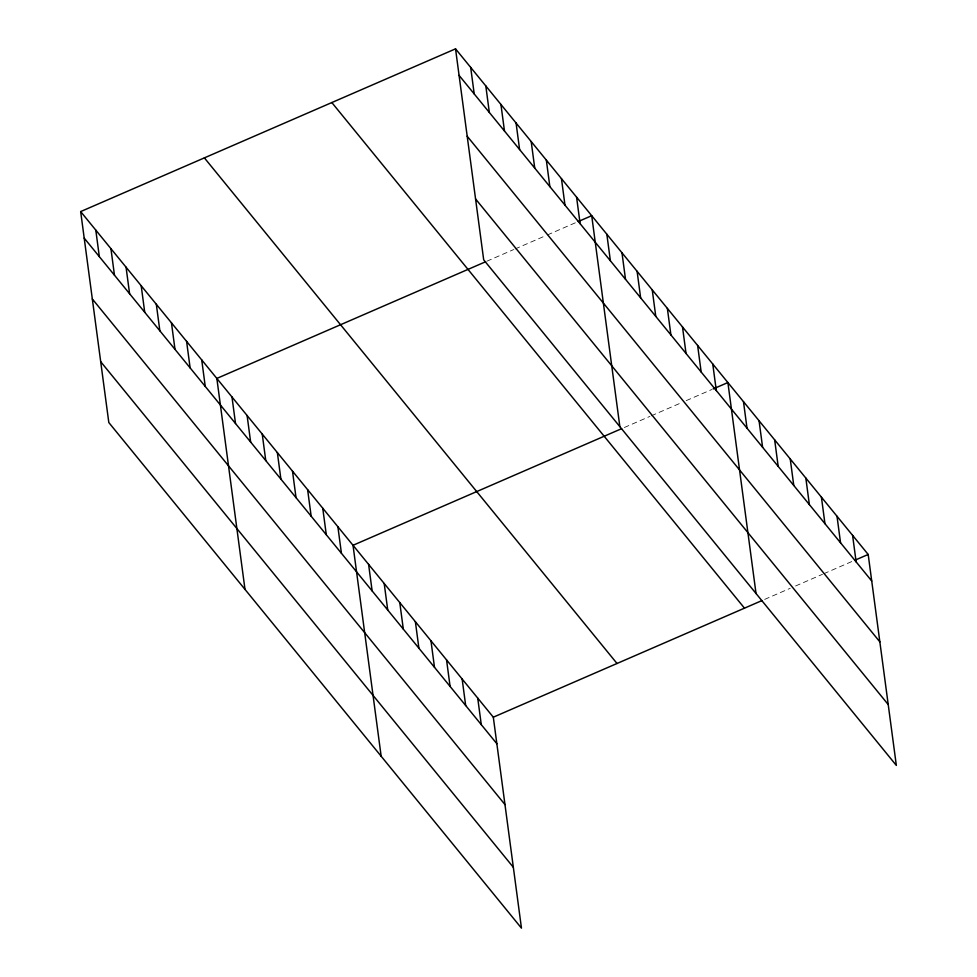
<?xml version="1.0" encoding="UTF-8"?>
<svg xmlns="http://www.w3.org/2000/svg" width="977" height="977" viewBox="0 0 977 977"><rect width="100%" height="100%" fill="white"/><g stroke="black" fill="none" stroke-linecap="round" stroke-linejoin="round"><path stroke-width="0.73" stroke-dasharray="4.88 3.66" d="M486.827 261.225L513.719 249.55M515.062 248.976L545.996 235.542M547.34 234.969L576.918 222.121M624.352 427.499L649.9 416.41M651.244 415.823L680.822 402.976M686.196 400.643L711.744 389.554M764.649 599.402L790.198 588.313M795.571 585.98L822.463 574.305M823.806 573.719L852.042 561.457"/><path stroke-width="1.47" d="M80.664 211.582L493.312 717.191L521.462 928.15L108.813 422.54L80.664 211.582L455.538 48.85L868.187 554.46L896.336 765.418L483.688 259.809L455.538 48.85M485.484 261.812L216.845 378.429L244.995 589.4M578.262 221.535L591.708 215.697L619.858 426.656M621.653 428.659L353.015 545.288L381.164 756.247M713.088 388.968L727.889 382.544L756.027 593.515M493.312 717.191L761.962 600.574M854.741 560.297L868.187 554.46M459.08 75.388L871.728 580.997M467.201 136.243L879.85 641.852M475.567 198.954L888.215 704.551M331.826 102.548L744.474 608.158M204.376 157.883L617.024 663.493M84.205 238.119L496.853 743.729M92.326 298.974L504.975 804.584M100.692 361.685L513.34 867.295M852.591 535.359L856.133 561.897M837.008 516.259L840.55 542.785M821.413 497.159L824.954 523.684M805.83 478.058L809.371 504.584M790.234 458.958L793.776 485.484M774.651 439.858L778.193 466.383M759.056 420.757L762.597 447.283M743.473 401.645L747.014 428.182M712.758 364.006L716.3 390.544M697.627 345.467L701.168 372.005M682.496 326.929L686.037 353.466M667.364 308.39L670.906 334.928M652.233 289.851L655.775 316.389M637.102 271.313L640.643 297.851M621.97 252.774L625.512 279.312M606.839 234.236L610.381 260.774M576.577 197.159L580.118 223.696M561.445 178.62L564.987 205.158M546.326 160.081L549.856 186.619M531.195 141.543L534.737 168.081M516.064 123.004L519.605 149.542M500.932 104.466L504.474 131.003M485.801 85.927L489.343 112.465M470.67 67.389L474.211 93.926M477.729 698.091L481.27 724.629M462.133 678.991L465.675 705.528M446.55 659.89L450.092 686.428M430.955 640.79L434.496 667.328M415.372 621.69L418.913 648.227M399.776 602.589L403.318 629.127M384.193 583.489L387.735 610.027M368.598 564.388L372.139 590.926M337.883 526.75L341.425 553.275M322.752 508.211L326.294 534.737M307.621 489.672L311.162 516.198M292.489 471.134L296.031 497.659M277.358 452.595L280.9 479.121M262.227 434.057L265.768 460.582M247.108 415.506L250.637 442.044M231.976 396.967L235.518 423.505M201.714 359.89L205.255 386.428M186.583 341.352L190.124 367.889M171.451 322.813L174.993 349.351M156.32 304.274L159.862 330.812M141.189 285.736L144.73 312.274M126.057 267.197L129.599 293.735M110.926 248.659L114.468 275.196M95.795 230.12L99.336 256.658"/></g></svg>
